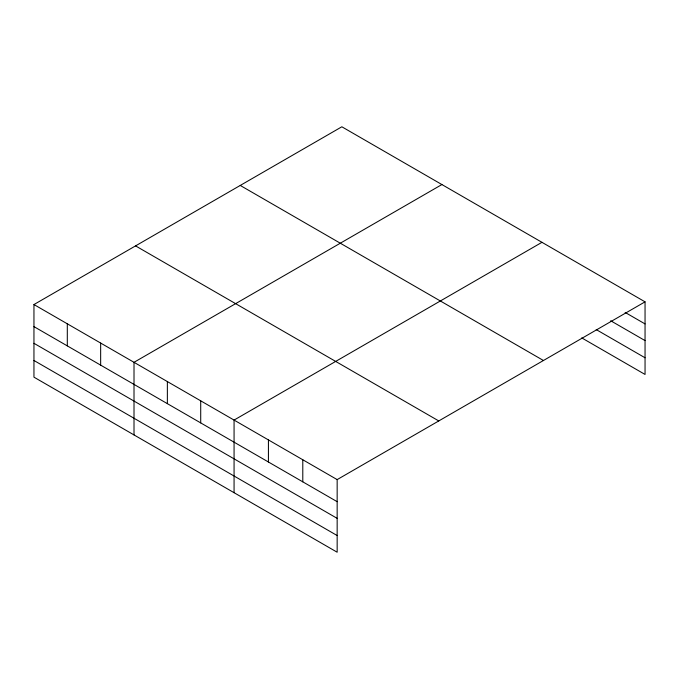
<?xml version="1.0" encoding="UTF-8"?>
<svg xmlns="http://www.w3.org/2000/svg" width="679" height="679" viewBox="0 0 679 679"><rect width="100%" height="100%" fill="white"/><g stroke="black" fill="none" stroke-linecap="round" stroke-linejoin="round"><path stroke-width="1.02" d="M645.05 301.841L341.843 126.786L33.95 304.548L33.95 377.159L337.157 552.214L337.157 479.603L645.05 301.841L645.05 374.452L581.75 337.904M441.902 184.552L134.009 362.314L134.009 434.925M541.961 242.318L234.068 420.08L234.068 492.699M625.155 312.433L645.05 323.917M610.684 320.751L645.05 340.595M596.221 329.587L645.05 357.774M240.239 185.443L543.446 360.498M135.554 245.883L438.761 420.938M33.95 304.548L337.157 479.603M33.95 326.624L337.157 501.679M33.95 343.302L337.157 518.357M33.95 360.481L337.157 535.536M302.792 459.759L302.792 481.835M268.426 439.924L268.426 462M200.712 400.831L200.712 422.898M167.365 381.573L167.365 403.649M100.653 343.056L100.653 365.132M67.306 323.807L67.306 345.874"/></g></svg>
